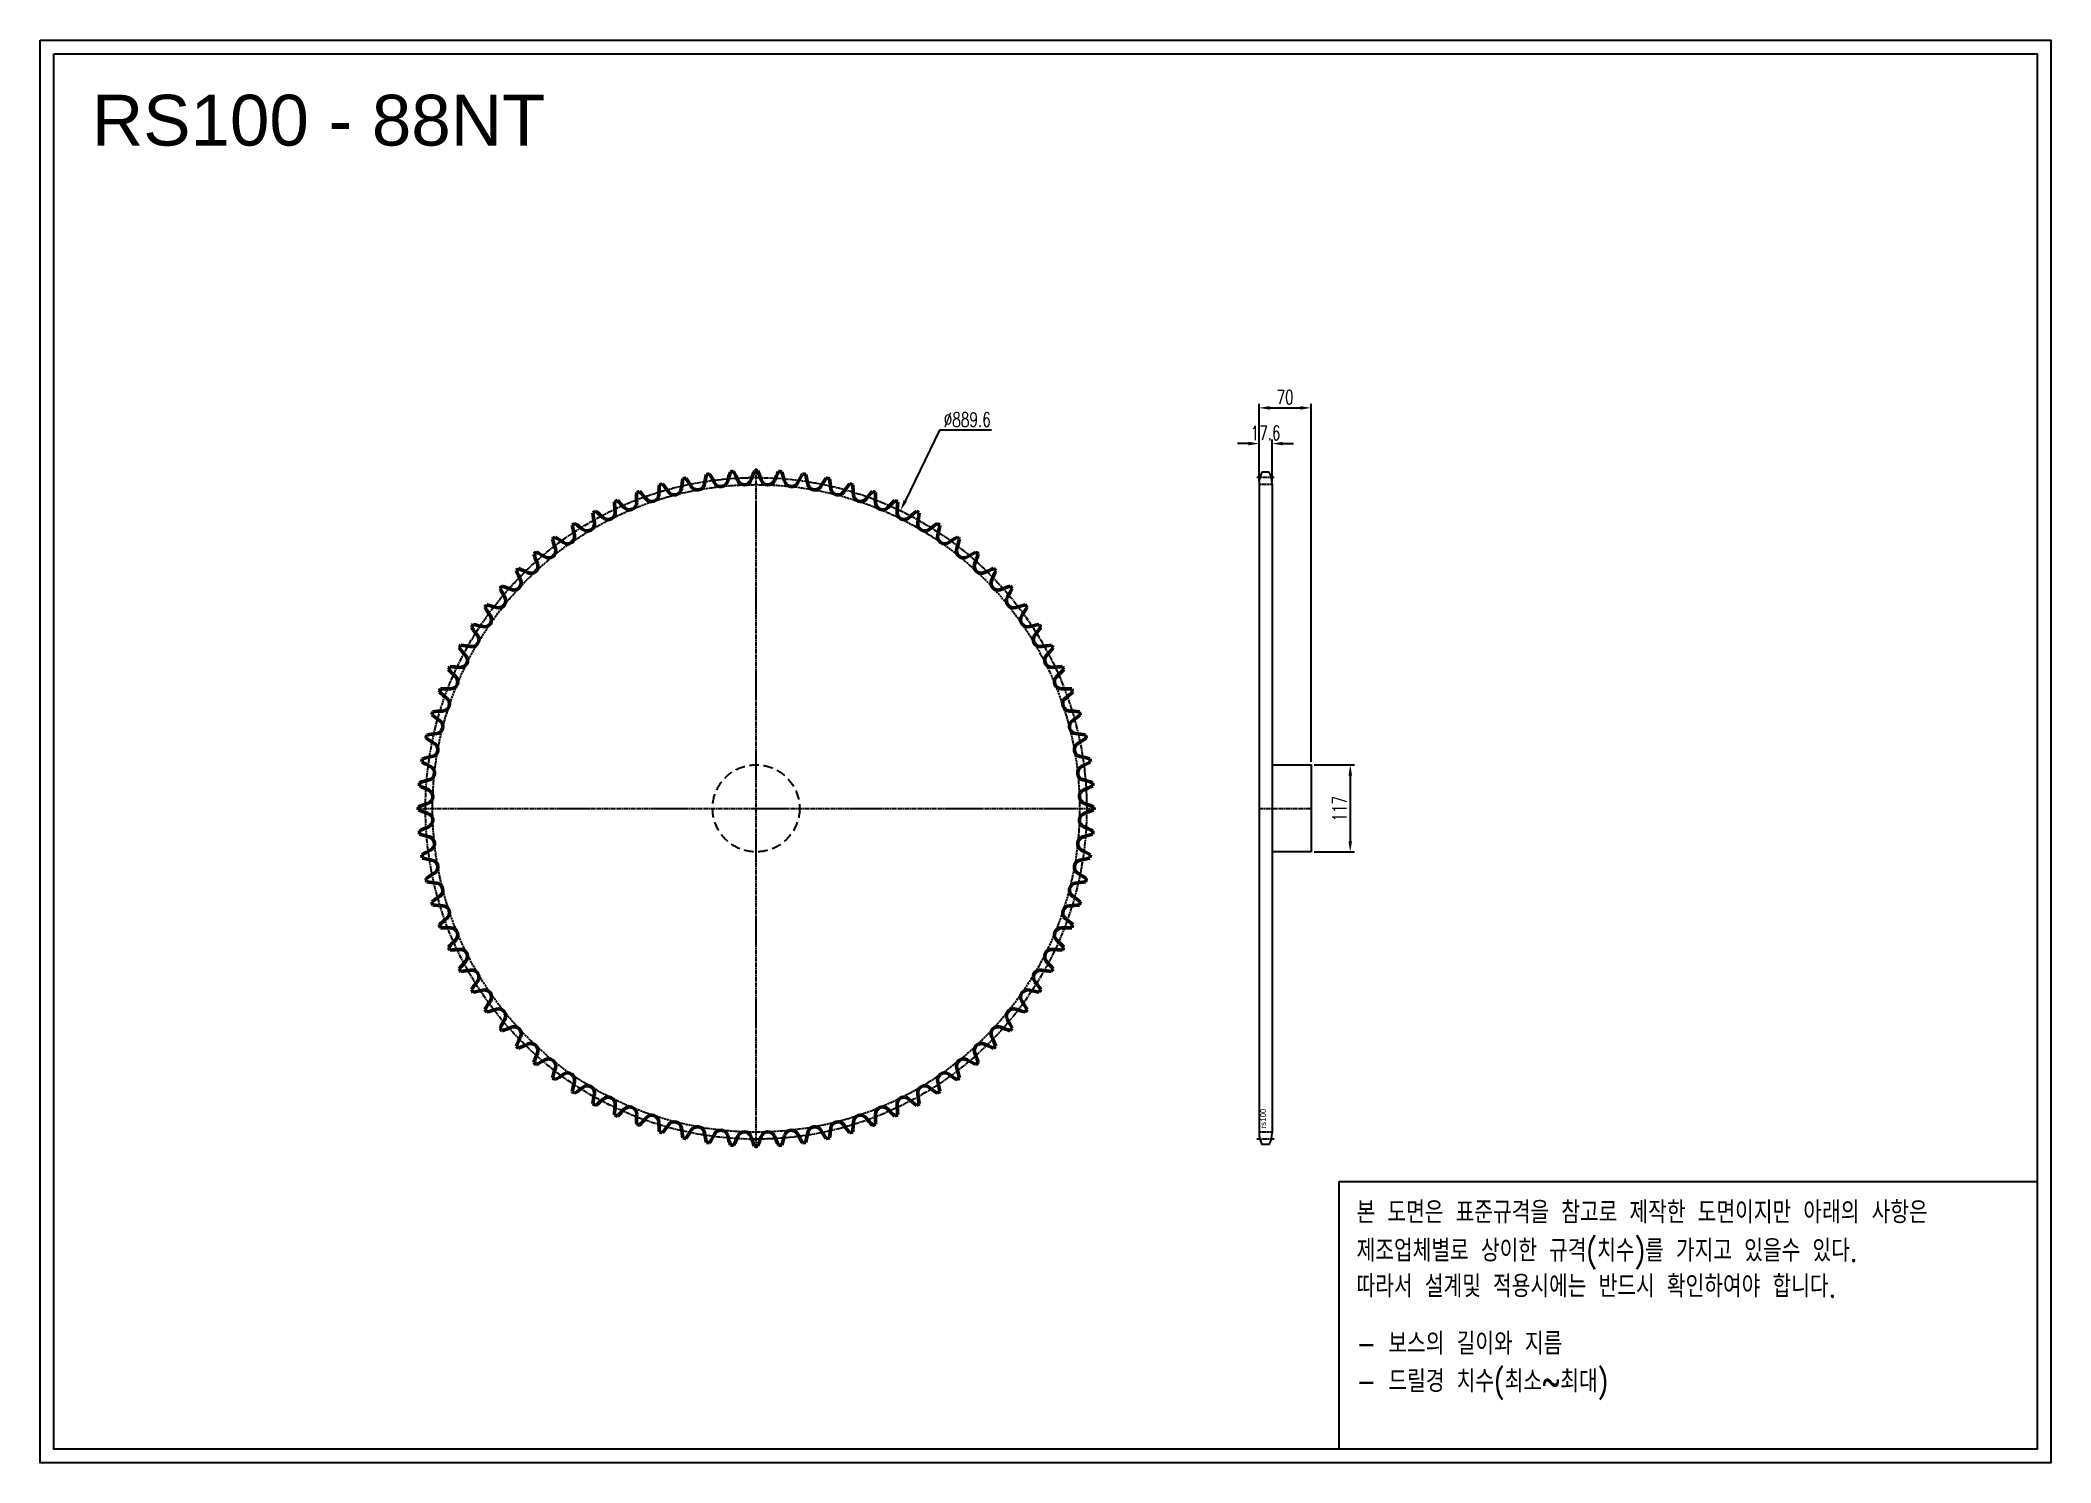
# Model space of a CAD drawing. Header units: millimetres. Extents: x 7448 to 10153, y 26557 to 28469.
import ezdxf

# ---------------------------------------------------------------- set-up
doc = ezdxf.new("R2010")
doc.units = ezdxf.units.MM
for name, pattern in [('AM_ISO02W050', [7.5, 6, -1.5]), ('AM_ISO02W050x2', [3.75, 3, -0.75]), ('AM_ISO08W050', [18, 12, -1.5, 3, -1.5]), ('AM_ISO08W050x2', [9, 6, -0.75, 1.5, -0.75]), ('HIDDEN', [9.525, 6.35, -3.175])]:
    doc.linetypes.add(name, pattern=pattern)
for name, color, linetype, lineweight in [('AM_0N', 7, 'Continuous', 50), ('AM_3N', 6, 'AM_ISO02W050', 25), ('AM_7', 4, 'AM_ISO08W050', 25), ('AM_7N', 4, 'AM_ISO08W050', 25)]:
    doc.layers.add(name, color=color, linetype=linetype, lineweight=lineweight)
doc.layers.add('HL', color=2, linetype='HIDDEN')
doc.layers.add('S-DIM', color=7, linetype='Continuous')
doc.styles.add('HAN', font='ROMANS.shx', dxfattribs={"width": 0.7, "bigfont": 'whgtxt.shx'})
doc.styles.add('HSG', font='SIMPLEX.shx', dxfattribs={"width": 0.7, "bigfont": 'HSG.shx'})
doc.styles.get("Standard").update_dxf_attribs({"font": 'arial.ttf'})
doc.dimstyles.new('APP32', dxfattribs={"dimscale": 8, "dimtxt": 2.4, "dimasz": 1.8, "dimexe": 0.7, "dimexo": 0.5, "dimgap": 0.6, "dimtad": 1, "dimtoh": 1, "dimdec": 1, "dimrnd": 0.01, "dimzin": 9, "dimdsep": 46, "dimtxsty": 'HSG', "dimcen": 0, "dimclrd": 1, "dimclre": 1, "dimclrt": 256, "dimazin": 2, "dimtp": 1, "dimtm": 1, "dimtfac": 0.5, "dimtdec": 1, "dimtofl": 0, "dimtmove": 0, "dimatfit": 3, "dimfxl": 0, "dimtvp": 1, "dimtolj": 2, "dimlwd": -1, "dimlwe": -1, "dimarcsym": 0})

# ---------------------------------------------------------------- blocks, each defined once
blk = doc.blocks.new('*D1')
at = {"layer": 'Defpoints', "color": 0, "transparency": 16777216}
for p in [(9157.3, 27494.9), (9157.3, 27377.9), (9210, 27377.9)]:
    blk.add_point(p, dxfattribs=at)
at = {"layer": 'S-DIM', "color": 1, "transparency": 16777216}
for p, q in [((9161.3, 27494.9), (9215.6, 27494.9)), ((9210, 27480.5), (9210, 27392.3)), ((9161.3, 27377.9), (9215.6, 27377.9))]:
    blk.add_line(p, q, dxfattribs=at)
for points in [[(9207.6, 27480.5), (9212.4, 27480.5), (9210, 27494.9)], [(9207.6, 27392.3), (9212.4, 27392.3), (9210, 27377.9)]]:
    blk.add_solid(points, dxfattribs=at)
at = {"layer": 'S-DIM', "transparency": 16777216, "insert": (9195.6, 27436), "char_height": 19.2, "attachment_point": 5, "rotation": 90, "style": 'HSG'}
blk.add_mtext('\\A2;117', dxfattribs=at)
blk = doc.blocks.new('*D2')
at = {"layer": 'Defpoints', "color": 0, "transparency": 16777216}
for p in [(9104.9, 27926.9), (9087.3, 27871.7), (9104.9, 27871.7)]:
    blk.add_point(p, dxfattribs=at)
at = {"layer": 'S-DIM', "color": 1, "transparency": 16777216}
for p, q in [((9072.9, 27926.9), (9058.5, 27926.9)), ((9087.3, 27875.7), (9087.3, 27932.5)), ((9104.9, 27875.7), (9104.9, 27932.5)), ((9119.3, 27926.9), (9133.7, 27926.9))]:
    blk.add_line(p, q, dxfattribs=at)
for points in [[(9072.9, 27929.3), (9072.9, 27924.5), (9087.3, 27926.9)], [(9119.3, 27929.3), (9119.3, 27924.5), (9104.9, 27926.9)]]:
    blk.add_solid(points, dxfattribs=at)
at = {"layer": 'S-DIM', "transparency": 16777216, "insert": (9096.1, 27941.3), "char_height": 19.2, "attachment_point": 5, "style": 'HSG'}
blk.add_mtext('\\A2;17.6', dxfattribs=at)
blk = doc.blocks.new('*D3')
at = {"layer": 'Defpoints', "color": 0, "transparency": 16777216}
for p in [(9157.3, 27974.9), (9087.3, 27871.7), (9157.3, 27494.9)]:
    blk.add_point(p, dxfattribs=at)
at = {"layer": 'S-DIM', "color": 1, "transparency": 16777216}
for p, q in [((9087.3, 27875.7), (9087.3, 27980.5)), ((9101.7, 27974.9), (9142.9, 27974.9)), ((9157.3, 27498.9), (9157.3, 27980.5))]:
    blk.add_line(p, q, dxfattribs=at)
for points in [[(9101.7, 27977.3), (9101.7, 27972.5), (9087.3, 27974.9)], [(9142.9, 27977.3), (9142.9, 27972.5), (9157.3, 27974.9)]]:
    blk.add_solid(points, dxfattribs=at)
at = {"layer": 'S-DIM', "transparency": 16777216, "insert": (9122.3, 27989.3), "char_height": 19.2, "attachment_point": 5, "style": 'HSG'}
blk.add_mtext('\\A2;70', dxfattribs=at)
blk = doc.blocks.new('notice1')
at = {"color": 4}
blk.add_lwpolyline([(-22142.12, 1735.9), (-22053.8, 1735.9), (-22053.8, 1702.07), (-22142.12, 1702.07)], close=True, dxfattribs=at)
at = {"color": 4, "style": 'HAN', "width": 0.8}
for s, p in [('본 도면은 표준규격을 참고로 제작한 도면이지만 아래의 사항은', (-22139.9, 1730.62)), ('제조업체별로 상이한 규격(치수)를 가지고 있을수 있다.', (-22139.9, 1725.78)), ('따라서 설계및 적용시에는 반드시 확인하여야 합니다.', (-22139.9, 1721.28)), ('- 보스의 길이와 지름', (-22139.9, 1714.03)), ('- 드릴경 치수(최소~최대)', (-22139.9, 1709.27))]:
    blk.add_text(s, height=2.7949, dxfattribs=at).set_placement(p)

msp = doc.modelspace()

# ---------------------------------------------------------------- linework, layer by layer
for p, q in [((9087.26, 27872.55), (9087.26, 27000.31)), ((9100.88, 27888.45), (9091.23, 27888.45)), ((9104.86, 27872.55), (9104.86, 27000.31)), ((9104.86, 27494.93), (9157.26, 27494.93)), ((9157.26, 27494.93), (9157.26, 27377.93)), ((9157.26, 27377.93), (9104.86, 27377.93)), ((9100.88, 26984.41), (9091.23, 26984.41))]:
    msp.add_line(p, q)
for points in [[(7447.52, 28469.2), (10152.52, 28469.2), (10152.52, 26556.58), (7447.52, 26556.58)], [(7465.74, 28450.99), (10134.3, 28450.99), (10134.3, 26574.8), (7465.74, 26574.8)]]:
    msp.add_lwpolyline(points, close=True)
for centre, start, end in [((9121.06, 27872.55), 151.93881, 180), ((9071.06, 27872.55), 0, 28.06119), ((9121.06, 27000.31), 180, 208.06119), ((9071.06, 27000.31), 331.93881, 0)]:
    msp.add_arc(centre, 33.8, start, end)
at = {"layer": 'AM_0N'}
for centre, radius, start, end in [((8571.73, 27825.28), 205.74, 161.92065, 165.625), ((8410.66, 27436.43), 454.01, 93.82141, 94.36041), ((8195.9, 27798.4), 205.74, 22.55682, 26.26117), ((8599.06, 27812.8), 205.74, 157.82974, 161.53409), ((8410.66, 27436.43), 454.01, 89.7305, 90.2695), ((8222.27, 27812.8), 205.74, 18.46591, 22.17026), ((8625.43, 27798.4), 205.74, 153.73883, 157.44318), ((8410.66, 27436.43), 454.01, 85.63959, 86.17859), ((8249.6, 27825.28), 205.74, 14.375, 18.07935), ((8410.66, 27436.43), 454.01, 110.18505, 110.72404), ((8102.62, 27723.24), 205.74, 38.92045, 42.6248), ((8485.39, 27850.63), 205.74, 174.19338, 177.89773), ((8410.66, 27436.43), 454.01, 106.09414, 106.63313), ((8123.87, 27744.48), 205.74, 34.82955, 38.53389), ((8300.65, 27867.48), 9.62, 214.82955, 353.80682), ((8514.75, 27844.25), 205.74, 170.10247, 173.80682), ((8410.66, 27436.43), 454.01, 102.00323, 102.54222), ((8146.57, 27764.16), 205.74, 30.73864, 34.44298), ((8331.68, 27874.23), 9.62, 210.73864, 349.71591), ((8543.58, 27835.78), 205.74, 166.01156, 169.71591), ((8410.66, 27436.43), 454.01, 97.91232, 98.45131), ((8170.63, 27782.16), 205.74, 26.64773, 30.35208), ((8363.11, 27878.75), 9.62, 206.64773, 345.625), ((8394.79, 27881.02), 9.62, 202.55682, 341.53409), ((8426.54, 27881.02), 9.62, 198.46591, 337.44318), ((8458.22, 27878.75), 9.62, 194.375, 333.35227), ((8650.7, 27782.16), 205.74, 149.64792, 153.35227), ((8410.66, 27436.43), 454.01, 81.54869, 82.08768), ((8277.75, 27835.78), 205.74, 10.28409, 13.98844), ((8489.65, 27874.23), 9.62, 190.28409, 329.26136), ((8674.76, 27764.16), 205.74, 145.55702, 149.26136), ((8410.66, 27436.43), 454.01, 77.45778, 77.99677), ((8306.58, 27844.25), 205.74, 6.19318, 9.89753), ((8520.68, 27867.48), 9.62, 186.19318, 325.17045), ((8697.46, 27744.48), 205.74, 141.46611, 145.17045), ((8410.66, 27436.43), 454.01, 73.36687, 73.90586), ((8335.94, 27850.63), 205.74, 2.10227, 5.80662), ((8718.71, 27723.24), 205.74, 137.3752, 141.07955), ((8410.66, 27436.43), 454.01, 69.27596, 69.81495), ((8410.66, 27436.43), 454.01, 118.36687, 118.90586), ((8064.94, 27676.48), 205.74, 47.10227, 50.80662), ((8211.53, 27834.24), 9.62, 227.10227, 6.07955), ((8410.66, 27436.43), 454.01, 114.27596, 114.81495), ((8425.68, 27857.05), 205.74, 182.3752, 186.07955), ((8082.94, 27700.53), 205.74, 43.01136, 46.71571), ((8240.42, 27847.44), 9.62, 223.01136, 1.98864), ((8455.65, 27854.91), 205.74, 178.28429, 181.98864), ((8270.17, 27858.53), 9.62, 218.92045, 357.89773), ((8551.15, 27858.53), 9.62, 182.10227, 321.07955), ((8365.68, 27854.91), 205.74, 358.01136, 1.71571), ((8580.91, 27847.44), 9.62, 178.01136, 316.98864), ((8738.38, 27700.53), 205.74, 133.28429, 136.98864), ((8410.66, 27436.43), 454.01, 65.18505, 65.72404), ((8609.8, 27834.24), 9.62, 173.92045, 312.89773), ((8395.65, 27857.05), 205.74, 353.92045, 357.6248), ((8756.39, 27676.48), 205.74, 129.19338, 132.89773), ((8410.66, 27436.43), 454.01, 61.09414, 61.63313), ((8410.66, 27436.43), 454.01, 122.45778, 122.99677), ((8365.67, 27854.91), 205.74, 190.55702, 194.26136), ((8048.7, 27651.2), 205.74, 51.19318, 54.89753), ((8183.66, 27819.02), 9.62, 231.19318, 10.17045), ((8395.64, 27857.05), 205.74, 186.46611, 190.17045), ((8637.67, 27819.02), 9.62, 169.82955, 308.80682), ((8425.69, 27857.05), 205.74, 349.82955, 353.53389), ((8772.63, 27651.2), 205.74, 125.10247, 128.80682), ((8410.66, 27436.43), 454.01, 57.00323, 57.54222), ((8455.66, 27854.91), 205.74, 345.73864, 349.44298), ((8410.66, 27436.43), 454.01, 130.63959, 131.17859), ((8021.81, 27597.5), 205.74, 59.375, 63.07935), ((8131.52, 27782.82), 9.62, 239.375, 18.35227), ((8410.66, 27436.43), 454.01, 126.54869, 127.08768), ((8335.93, 27850.63), 205.74, 194.64792, 198.35227), ((8034.3, 27624.83), 205.74, 55.28409, 58.98844), ((8156.95, 27801.85), 9.62, 235.28409, 14.26136), ((8664.38, 27801.85), 9.62, 165.73864, 304.71591), ((8787.03, 27624.83), 205.74, 121.01156, 124.71591), ((8689.81, 27782.82), 9.62, 161.64773, 300.625), ((8485.4, 27850.63), 205.74, 341.64773, 345.35208), ((8410.66, 27436.43), 454.01, 52.91232, 53.45131), ((8799.51, 27597.5), 205.74, 116.92065, 120.625), ((8410.66, 27436.43), 454.01, 48.82141, 49.36041), ((8410.66, 27436.43), 454.01, 134.7305, 135.2695), ((8277.74, 27835.78), 205.74, 202.82974, 206.53409), ((8011.31, 27569.35), 205.74, 63.46591, 67.17026), ((8107.52, 27762.03), 9.62, 243.46591, 22.44318), ((8306.57, 27844.24), 205.74, 198.73883, 202.44318), ((8713.81, 27762.03), 9.62, 157.55682, 296.53409), ((8514.76, 27844.24), 205.74, 337.55682, 341.26117), ((8810.01, 27569.35), 205.74, 112.82974, 116.53409), ((8543.59, 27835.78), 205.74, 333.46591, 337.17026), ((8410.66, 27436.43), 454.01, 44.7305, 45.2695), ((8410.66, 27436.43), 454.01, 138.82141, 139.36041), ((8249.59, 27825.28), 205.74, 206.92065, 210.625), ((8002.85, 27540.52), 205.74, 67.55682, 71.26117), ((8085.07, 27739.57), 9.62, 247.55682, 26.53409), ((8736.26, 27739.57), 9.62, 153.46591, 292.44318), ((8818.48, 27540.52), 205.74, 108.73883, 112.44318), ((8571.74, 27825.28), 205.74, 329.375, 333.07935), ((8410.66, 27436.43), 454.01, 40.63959, 41.17859), ((8410.66, 27436.43), 454.01, 142.91232, 143.45131), ((8222.26, 27812.8), 205.74, 211.01156, 214.71591), ((7996.46, 27511.16), 205.74, 71.64773, 75.35208), ((8064.27, 27715.57), 9.62, 251.64773, 30.625), ((8757.06, 27715.57), 9.62, 149.375, 288.35227), ((8824.87, 27511.16), 205.74, 104.64792, 108.35227), ((8599.07, 27812.8), 205.74, 325.28409, 328.98844), ((8410.66, 27436.43), 454.01, 36.54869, 37.08768), ((8410.66, 27436.43), 454.01, 147.00323, 147.54222), ((8195.89, 27798.4), 205.74, 215.10247, 218.80682), ((7992.19, 27481.43), 205.74, 75.73864, 79.44298), ((8045.24, 27690.15), 9.62, 255.73864, 34.71591), ((8776.09, 27690.15), 9.62, 145.28409, 284.26136), ((8829.14, 27481.43), 205.74, 100.55702, 104.26136), ((8625.44, 27798.4), 205.74, 321.19318, 324.89753), ((8410.66, 27436.43), 454.01, 32.45778, 32.99677), ((8410.66, 27436.43), 454.01, 151.09414, 151.63313), ((8170.62, 27782.16), 205.74, 219.19338, 222.89773), ((7990.04, 27451.46), 205.74, 79.82955, 83.53389), ((8028.07, 27663.43), 9.62, 259.82955, 38.80682), ((8793.26, 27663.43), 9.62, 141.19318, 280.17045), ((8831.29, 27451.46), 205.74, 96.46611, 100.17045), ((8650.71, 27782.16), 205.74, 317.10227, 320.80662), ((8410.66, 27436.43), 454.01, 28.36687, 28.90586), ((8410.66, 27436.43), 454.01, 155.18505, 155.72404), ((8146.57, 27764.15), 205.74, 223.28429, 226.98864), ((7990.04, 27421.41), 205.74, 83.92045, 87.6248), ((8012.85, 27635.56), 9.62, 263.92045, 42.89773), ((8808.48, 27635.56), 9.62, 137.10227, 276.07955), ((8831.29, 27421.41), 205.74, 92.3752, 96.07955), ((8674.76, 27764.15), 205.74, 313.01136, 316.71571), ((8410.66, 27436.43), 454.01, 24.27596, 24.81495), ((8410.66, 27436.43), 454.01, 159.27596, 159.81495), ((8123.86, 27744.47), 205.74, 227.3752, 231.07955), ((7992.19, 27391.44), 205.74, 88.01136, 91.71571), ((7999.66, 27606.67), 9.62, 268.01136, 46.98864), ((8821.67, 27606.67), 9.62, 133.01136, 271.98864), ((8829.14, 27391.44), 205.74, 88.28429, 91.98864), ((8697.47, 27744.47), 205.74, 308.92045, 312.6248), ((8410.66, 27436.43), 454.01, 20.18505, 20.72404), ((8410.66, 27436.43), 454.01, 163.36687, 163.90586), ((7996.46, 27361.7), 205.74, 92.10227, 95.80662), ((7988.56, 27576.92), 9.62, 272.10227, 51.07955), ((8832.77, 27576.92), 9.62, 128.92045, 267.89773), ((8824.87, 27361.7), 205.74, 84.19338, 87.89773), ((8410.66, 27436.43), 454.01, 16.09414, 16.63313), ((8002.85, 27332.35), 205.74, 96.19318, 99.89753), ((8102.61, 27723.23), 205.74, 231.46611, 235.17045), ((7979.61, 27546.45), 9.62, 276.19318, 55.17045), ((8841.71, 27546.45), 9.62, 124.82955, 263.80682), ((8718.71, 27723.23), 205.74, 304.82955, 308.53389), ((8818.48, 27332.35), 205.74, 80.10247, 83.80682), ((8410.66, 27436.43), 454.01, 167.45778, 167.99677), ((8082.94, 27700.52), 205.74, 235.55702, 239.26136), ((7972.86, 27515.42), 9.62, 280.28409, 59.26136), ((8848.46, 27515.42), 9.62, 120.73864, 259.71591), ((8738.39, 27700.52), 205.74, 300.73864, 304.44298), ((8410.66, 27436.43), 454.01, 12.00323, 12.54222), ((8410.66, 27436.43), 454.01, 171.54869, 172.08768), ((8064.93, 27676.47), 205.74, 239.64792, 243.35227), ((8011.31, 27303.52), 205.74, 100.28409, 103.98844), ((7968.34, 27483.98), 9.62, 284.375, 63.35227), ((8852.98, 27483.98), 9.62, 116.64773, 255.625), ((8810.02, 27303.52), 205.74, 76.01156, 79.71591), ((8756.39, 27676.47), 205.74, 296.64773, 300.35208), ((8410.66, 27436.43), 454.01, 7.91232, 8.45131), ((8410.66, 27436.43), 454.01, 175.63959, 176.17859), ((8048.69, 27651.19), 205.74, 243.73883, 247.44318), ((8021.81, 27275.37), 205.74, 104.375, 108.07935), ((7966.08, 27452.31), 9.62, 288.46591, 67.44318), ((8855.25, 27452.31), 9.62, 112.55682, 251.53409), ((8799.52, 27275.37), 205.74, 71.92065, 75.625), ((8772.64, 27651.19), 205.74, 292.55682, 296.26117), ((8410.66, 27436.43), 454.01, 3.82141, 4.36041), ((8034.29, 27248.04), 205.74, 108.46591, 112.17026), ((8410.66, 27436.43), 454.01, 179.7305, 180.2695), ((8034.29, 27624.82), 205.74, 247.82974, 251.53409), ((7966.08, 27420.55), 9.62, 292.55682, 71.53409), ((8855.25, 27420.55), 9.62, 108.46591, 247.44318), ((8787.04, 27248.04), 205.74, 67.82974, 71.53409), ((8787.04, 27624.82), 205.74, 288.46591, 292.17026), ((8410.66, 27436.43), 454.01, 359.7305, 0.2695), ((8048.69, 27221.67), 205.74, 112.55682, 116.26117), ((8410.66, 27436.43), 454.01, 183.82141, 184.36041), ((8021.81, 27597.49), 205.74, 251.92065, 255.625), ((8799.52, 27597.49), 205.74, 284.375, 288.07935), ((8772.64, 27221.67), 205.74, 63.73883, 67.44318), ((8410.66, 27436.43), 454.01, 355.63959, 356.17859), ((8064.93, 27196.39), 205.74, 116.64773, 120.35208), ((7968.34, 27388.88), 9.62, 296.64773, 75.625), ((8852.98, 27388.88), 9.62, 104.375, 243.35227), ((8756.39, 27196.39), 205.74, 59.64792, 63.35227), ((8410.66, 27436.43), 454.01, 187.91232, 188.45131), ((8011.31, 27569.34), 205.74, 256.01156, 259.71591), ((8082.94, 27172.34), 205.74, 120.73864, 124.44298), ((7972.86, 27357.44), 9.62, 300.73864, 79.71591), ((8848.46, 27357.44), 9.62, 100.28409, 239.26136), ((8738.39, 27172.34), 205.74, 55.55702, 59.26136), ((8810.02, 27569.34), 205.74, 280.28409, 283.98844), ((8410.66, 27436.43), 454.01, 351.54869, 352.08768), ((8410.66, 27436.43), 454.01, 192.00323, 192.54222), ((8002.85, 27540.51), 205.74, 260.10247, 263.80682), ((7979.61, 27326.41), 9.62, 304.82955, 83.80682), ((8841.71, 27326.41), 9.62, 96.19318, 235.17045), ((8818.48, 27540.51), 205.74, 276.19318, 279.89753), ((8410.66, 27436.43), 454.01, 347.45778, 347.99677), ((8102.61, 27149.63), 205.74, 124.82955, 128.53389), ((8410.66, 27436.43), 454.01, 196.09414, 196.63313), ((7996.46, 27511.16), 205.74, 264.19338, 267.89773), ((7988.56, 27295.94), 9.62, 308.92045, 87.89773), ((8832.77, 27295.94), 9.62, 92.10227, 231.07955), ((8824.87, 27511.16), 205.74, 272.10227, 275.80662), ((8718.71, 27149.63), 205.74, 51.46611, 55.17045), ((8410.66, 27436.43), 454.01, 343.36687, 343.90586), ((8123.86, 27128.39), 205.74, 128.92045, 132.6248), ((8410.66, 27436.43), 454.01, 200.18505, 200.72404), ((7992.19, 27481.42), 205.74, 268.28429, 271.98864), ((7999.66, 27266.19), 9.62, 313.01136, 91.98864), ((8821.67, 27266.19), 9.62, 88.01136, 226.98864), ((8829.14, 27481.42), 205.74, 268.01136, 271.71571), ((8697.47, 27128.39), 205.74, 47.3752, 51.07955), ((8410.66, 27436.43), 454.01, 339.27596, 339.81495), ((8146.57, 27108.71), 205.74, 133.01136, 136.71571), ((8410.66, 27436.43), 454.01, 204.27596, 204.81495), ((7990.04, 27451.45), 205.74, 272.3752, 276.07955), ((8012.85, 27237.3), 9.62, 317.10227, 96.07955), ((8808.48, 27237.3), 9.62, 83.92045, 222.89773), ((8831.29, 27451.45), 205.74, 263.92045, 267.6248), ((8674.76, 27108.71), 205.74, 43.28429, 46.98864), ((8410.66, 27436.43), 454.01, 335.18505, 335.72404), ((8170.62, 27090.71), 205.74, 137.10227, 140.80662), ((8410.66, 27436.43), 454.01, 208.36687, 208.90586), ((7990.04, 27421.4), 205.74, 276.46611, 280.17045), ((8028.07, 27209.43), 9.62, 321.19318, 100.17045), ((8793.26, 27209.43), 9.62, 79.82955, 218.80682), ((8831.29, 27421.4), 205.74, 259.82955, 263.53389), ((8650.71, 27090.71), 205.74, 39.19338, 42.89773), ((8410.66, 27436.43), 454.01, 331.09414, 331.63313), ((8195.89, 27074.46), 205.74, 141.19318, 144.89753), ((8410.66, 27436.43), 454.01, 212.45778, 212.99677), ((7992.19, 27391.44), 205.74, 280.55702, 284.26136), ((8045.24, 27182.71), 9.62, 325.28409, 104.26136), ((8776.09, 27182.71), 9.62, 75.73864, 214.71591), ((8829.14, 27391.44), 205.74, 255.73864, 259.44298), ((8625.44, 27074.46), 205.74, 35.10247, 38.80682), ((8410.66, 27436.43), 454.01, 327.00323, 327.54222), ((8222.26, 27060.06), 205.74, 145.28409, 148.98844), ((8410.66, 27436.43), 454.01, 216.54869, 217.08768), ((7996.46, 27361.7), 205.74, 284.64792, 288.35227), ((8064.27, 27157.29), 9.62, 329.375, 108.35227), ((8757.06, 27157.29), 9.62, 71.64773, 210.625), ((8824.87, 27361.7), 205.74, 251.64773, 255.35208), ((8599.07, 27060.06), 205.74, 31.01156, 34.71591), ((8410.66, 27436.43), 454.01, 322.91232, 323.45131), ((8249.59, 27047.58), 205.74, 149.375, 153.07935), ((8410.66, 27436.43), 454.01, 220.63959, 221.17859), ((8002.85, 27332.34), 205.74, 288.73883, 292.44318), ((8085.07, 27133.29), 9.62, 333.46591, 112.44318), ((8736.26, 27133.29), 9.62, 67.55682, 206.53409), ((8818.48, 27332.34), 205.74, 247.55682, 251.26117), ((8571.74, 27047.58), 205.74, 26.92065, 30.625), ((8410.66, 27436.43), 454.01, 318.82141, 319.36041), ((8277.74, 27037.08), 205.74, 153.46591, 157.17026), ((8410.66, 27436.43), 454.01, 224.7305, 225.2695), ((8011.31, 27303.51), 205.74, 292.82974, 296.53409), ((8107.52, 27110.83), 9.62, 337.55682, 116.53409), ((8306.57, 27028.62), 205.74, 157.55682, 161.26117), ((8713.81, 27110.83), 9.62, 63.46591, 202.44318), ((8514.76, 27028.62), 205.74, 18.73883, 22.44318), ((8810.01, 27303.51), 205.74, 243.46591, 247.17026), ((8543.59, 27037.08), 205.74, 22.82974, 26.53409), ((8410.66, 27436.43), 454.01, 314.7305, 315.2695), ((8410.66, 27436.43), 454.01, 228.82141, 229.36041), ((8021.81, 27275.36), 205.74, 296.92065, 300.625), ((8131.52, 27090.04), 9.62, 341.64773, 120.625), ((8335.93, 27022.23), 205.74, 161.64773, 165.35208), ((8034.3, 27248.03), 205.74, 301.01156, 304.71591), ((8156.95, 27071.01), 9.62, 345.73864, 124.71591), ((8664.38, 27071.01), 9.62, 55.28409, 194.26136), ((8787.03, 27248.03), 205.74, 235.28409, 238.98844), ((8689.81, 27090.04), 9.62, 59.375, 198.35227), ((8485.4, 27022.23), 205.74, 14.64792, 18.35227), ((8799.51, 27275.36), 205.74, 239.375, 243.07935), ((8410.66, 27436.43), 454.01, 310.63959, 311.17859), ((8410.66, 27436.43), 454.01, 232.91232, 233.45131), ((8365.67, 27017.95), 205.74, 165.73864, 169.44298), ((8410.66, 27436.43), 454.01, 237.00323, 237.54222), ((8048.7, 27221.66), 205.74, 305.10247, 308.80682), ((8183.66, 27053.84), 9.62, 349.82955, 128.80682), ((8395.64, 27015.81), 205.74, 169.82955, 173.53389), ((8637.67, 27053.84), 9.62, 51.19318, 190.17045), ((8425.69, 27015.81), 205.74, 6.46611, 10.17045), ((8772.63, 27221.66), 205.74, 231.19318, 234.89753), ((8410.66, 27436.43), 454.01, 302.45778, 302.99677), ((8455.66, 27017.95), 205.74, 10.55702, 14.26136), ((8410.66, 27436.43), 454.01, 306.54869, 307.08768), ((8410.66, 27436.43), 454.01, 241.09414, 241.63313), ((8064.94, 27196.38), 205.74, 309.19338, 312.89773), ((8211.53, 27038.62), 9.62, 353.92045, 132.89773), ((8425.68, 27015.81), 205.74, 173.92045, 177.6248), ((8410.66, 27436.43), 454.01, 245.18505, 245.72404), ((8082.94, 27172.33), 205.74, 313.28429, 316.98864), ((8240.42, 27025.43), 9.62, 358.01136, 136.98864), ((8455.65, 27017.95), 205.74, 178.01136, 181.71571), ((8270.17, 27014.33), 9.62, 2.10227, 141.07955), ((8551.15, 27014.33), 9.62, 38.92045, 177.89773), ((8580.91, 27025.43), 9.62, 43.01136, 181.98864), ((8365.68, 27017.95), 205.74, 358.28429, 1.98864), ((8738.38, 27172.33), 205.74, 223.01136, 226.71571), ((8410.66, 27436.43), 454.01, 294.27596, 294.81495), ((8609.8, 27038.62), 9.62, 47.10227, 186.07955), ((8395.65, 27015.81), 205.74, 2.3752, 6.07955), ((8756.39, 27196.38), 205.74, 227.10227, 230.80662), ((8410.66, 27436.43), 454.01, 298.36687, 298.90586), ((8410.66, 27436.43), 454.01, 249.27596, 249.81495), ((8102.62, 27149.63), 205.74, 317.3752, 321.07955), ((8485.39, 27022.23), 205.74, 182.10227, 185.80662), ((8410.66, 27436.43), 454.01, 253.36687, 253.90586), ((8123.87, 27128.38), 205.74, 321.46611, 325.17045), ((8300.65, 27005.38), 9.62, 6.19318, 145.17045), ((8514.75, 27028.61), 205.74, 186.19318, 189.89753), ((8146.57, 27108.71), 205.74, 325.55702, 329.26136), ((8331.68, 26998.63), 9.62, 10.28409, 149.26136), ((8543.58, 27037.08), 205.74, 190.28409, 193.98844), ((8170.63, 27090.7), 205.74, 329.64792, 333.35227), ((8363.11, 26994.11), 9.62, 14.375, 153.35227), ((8571.73, 27047.58), 205.74, 194.375, 198.07935), ((8394.79, 26991.85), 9.62, 18.46591, 157.44318), ((8426.54, 26991.85), 9.62, 22.55682, 161.53409), ((8249.6, 27047.58), 205.74, 341.92065, 345.625), ((8458.22, 26994.11), 9.62, 26.64773, 165.625), ((8650.7, 27090.7), 205.74, 206.64773, 210.35208), ((8277.75, 27037.08), 205.74, 346.01156, 349.71591), ((8489.65, 26998.63), 9.62, 30.73864, 169.71591), ((8674.76, 27108.71), 205.74, 210.73864, 214.44298), ((8306.58, 27028.61), 205.74, 350.10247, 353.80682), ((8520.68, 27005.38), 9.62, 34.82955, 173.80682), ((8697.46, 27128.38), 205.74, 214.82955, 218.53389), ((8410.66, 27436.43), 454.01, 286.09414, 286.63313), ((8335.94, 27022.23), 205.74, 354.19338, 357.89773), ((8718.71, 27149.63), 205.74, 218.92045, 222.6248), ((8410.66, 27436.43), 454.01, 290.18505, 290.72404), ((8410.66, 27436.43), 454.01, 257.45778, 257.99677), ((8410.66, 27436.43), 454.01, 261.54869, 262.08768), ((8410.66, 27436.43), 454.01, 265.63959, 266.17859), ((8195.9, 27074.46), 205.74, 333.73883, 337.44318), ((8599.06, 27060.06), 205.74, 198.46591, 202.17026), ((8410.66, 27436.43), 454.01, 269.7305, 270.2695), ((8222.27, 27060.06), 205.74, 337.82974, 341.53409), ((8625.43, 27074.46), 205.74, 202.55682, 206.26117), ((8410.66, 27436.43), 454.01, 273.82141, 274.36041), ((8410.66, 27436.43), 454.01, 277.91232, 278.45131), ((8410.66, 27436.43), 454.01, 282.00323, 282.54222)]:
    msp.add_arc(centre, radius, start, end, dxfattribs=at)
at = {"layer": 'AM_3N', "linetype": 'AM_ISO02W050x2'}
for p, q in [((9104.86, 27871.68), (9087.26, 27871.68)), ((9104.86, 27001.18), (9087.26, 27001.18))]:
    msp.add_line(p, q, dxfattribs=at)
msp.add_circle((8410.66, 27436.43), 435.25, dxfattribs=at)
at = {"layer": 'AM_7', "linetype": 'AM_ISO08W050x2'}
for p, q in [((9107.86, 27881.2), (9084.26, 27881.2)), ((9087.26, 27436.43), (9157.26, 27436.43)), ((9107.86, 26991.66), (9084.26, 26991.66))]:
    msp.add_line(p, q, dxfattribs=at)
msp.add_circle((8410.66, 27436.43), 444.77, dxfattribs=at)
at = {"layer": 'AM_7N', "linetype": 'AM_ISO08W050x2'}
for p, q in [((8410.66, 26979.42), (8410.66, 27893.45)), ((7953.65, 27436.43), (8867.68, 27436.43))]:
    msp.add_line(p, q, dxfattribs=at)
at = {"layer": 'HL', "ltscale": 2}
msp.add_circle((8410.66, 27436.43), 58.5, dxfattribs=at)
at = {"layer": 'S-DIM', "color": 1}
for p, q in [((8657.33, 27944.79), (8611.12, 27849.54)), ((8727.41, 27944.79), (8657.33, 27944.79))]:
    msp.add_line(p, q, dxfattribs=at)
msp.add_solid([(8608.96, 27850.59), (8613.28, 27848.49), (8604.83, 27836.58)], dxfattribs=at)

# ---------------------------------------------------------------- block references
at = {"xscale": 10.63564472053923, "yscale": 10.63564472053923, "zscale": 10.63564472053923}
msp.add_blockref('notice1', (244690.65, 8472.21), dxfattribs=at)

# ---------------------------------------------------------------- texts
msp.add_text('RS100 - 88NT', height=68.308).set_placement((7517.18, 28327.57))
at = {"insert": (9089.09, 27006.31), "char_height": 7.56, "width": 32.5046, "attachment_point": 1, "rotation": 90}
msp.add_mtext('rs100', dxfattribs=at)
at = {"layer": 'S-DIM', "insert": (8694.77, 27959.19), "char_height": 19.2, "attachment_point": 5, "style": 'HSG'}
msp.add_mtext('\\A2;∅889.6', dxfattribs=at)

# ---------------------------------------------------------------- dimensions: what is measured, and where the dimension line sits
at = {"layer": 'S-DIM'}
dim = msp.add_linear_dim(base=(9157.26, 27974.92), p1=(9087.26, 27871.68), p2=(9157.26, 27494.93), dimstyle='APP32', dxfattribs=at)
dim.commit()
dim.dimension.update_dxf_attribs({"geometry": '*D3', "text_midpoint": (9122.26, 27989.32)})
dim = msp.add_linear_dim(base=(9104.86, 27926.92), p1=(9087.26, 27871.68), p2=(9104.86, 27871.68), dimstyle='APP32', dxfattribs=at)
dim.commit()
dim.dimension.update_dxf_attribs({"geometry": '*D2', "text_midpoint": (9096.06, 27926.92), "dimtype": 128})
dim = msp.add_linear_dim(base=(9209.99, 27377.93), p1=(9157.26, 27494.93), p2=(9157.26, 27377.93), angle=90, dimstyle='APP32', dxfattribs=at)
dim.commit()
dim.dimension.update_dxf_attribs({"geometry": '*D1', "text_midpoint": (9209.99, 27436.02), "dimtype": 128})

doc.saveas('drawing.dxf')
